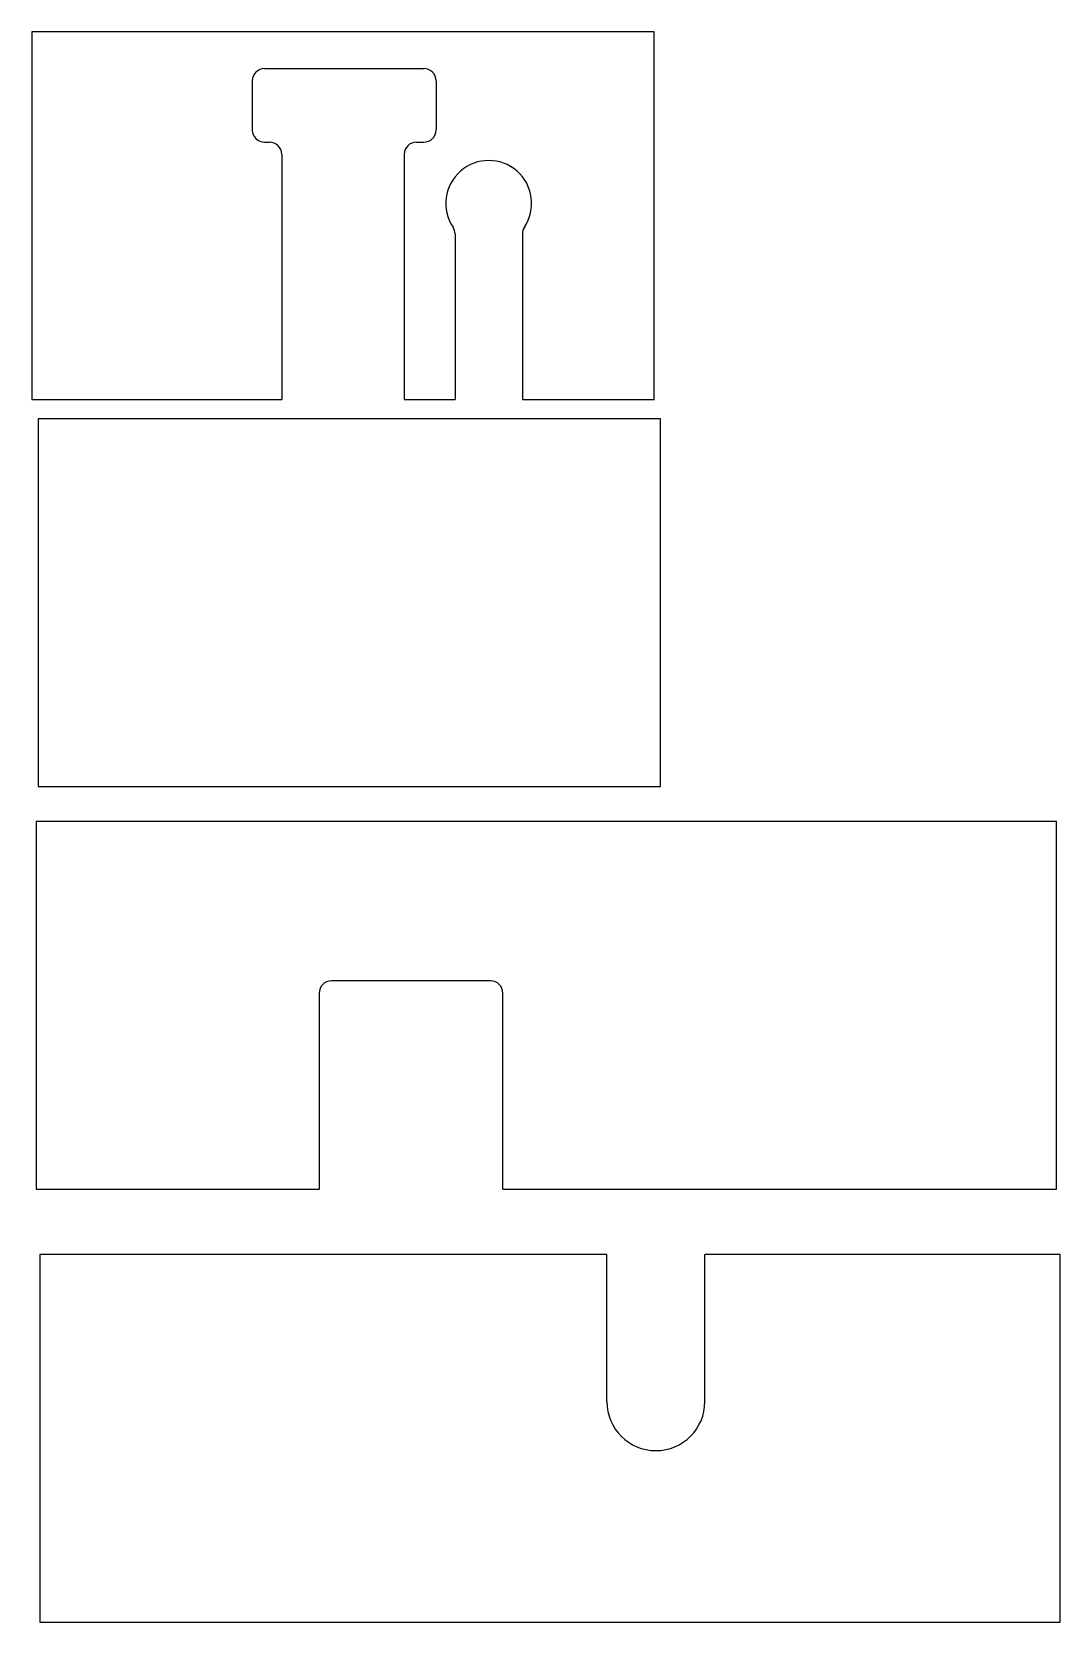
# Model space of a CAD drawing. Header units: millimetres. Extents: x 0 to 97, y 0 to 287.
# Drawn here: x 13.1 to 97, y 156.9 to 286.7 of the extents above; entities outside this region: 2.
import ezdxf

# ---------------------------------------------------------------- set-up
doc = ezdxf.new("R2010")
doc.units = ezdxf.units.MM
doc.styles.add('SLDTEXTSTYLE0', font='TXT', dxfattribs={"width": 0.7})

msp = doc.modelspace()

# ---------------------------------------------------------------- linework, layer by layer
at = {"color": 7, "linetype": 'Continuous', "lineweight": 25}
for p, q in [((13.09, 286.69), (13.09, 256.69)), ((63.89, 286.69), (13.09, 286.69)), ((63.89, 256.69), (63.89, 286.69)), ((32.09, 283.69), (45.09, 283.69)), ((31.09, 282.69), (31.09, 278.69)), ((46.09, 282.69), (46.09, 278.69)), ((32.09, 277.69), (32.49, 277.69)), ((33.49, 276.69), (33.49, 256.69)), ((43.49, 276.69), (43.49, 256.69)), ((44.49, 277.69), (45.09, 277.69)), ((47.64, 270.2), (47.64, 256.69)), ((53.14, 270.2), (53.14, 256.69)), ((13.09, 256.69), (33.49, 256.69)), ((43.49, 256.69), (47.64, 256.69)), ((53.14, 256.69), (63.89, 256.69)), ((13.61, 255.12), (13.61, 225.12)), ((64.41, 255.12), (13.61, 255.12)), ((64.41, 225.12), (64.41, 255.12)), ((13.61, 225.12), (64.41, 225.12)), ((13.44, 222.25), (13.44, 192.25)), ((96.72, 222.25), (13.44, 222.25)), ((96.72, 192.25), (96.72, 222.25)), ((50.54, 209.25), (37.54, 209.25)), ((36.54, 208.25), (36.54, 192.25)), ((51.54, 192.25), (51.54, 208.25)), ((13.44, 192.25), (36.54, 192.25)), ((51.54, 192.25), (96.72, 192.25)), ((13.75, 186.92), (13.75, 156.92)), ((60.03, 186.92), (13.75, 186.92)), ((60.03, 174.92), (60.03, 186.92)), ((68.03, 174.92), (68.03, 186.92)), ((97.03, 186.92), (68.03, 186.92)), ((97.03, 156.92), (97.03, 186.92)), ((13.75, 156.92), (97.03, 156.92))]:
    msp.add_line(p, q, dxfattribs=at)
for centre, radius, start, end in [((32.09, 282.69), 1, 90, 180), ((45.09, 282.69), 1, 0, 90), ((32.09, 278.69), 1, 180, 270), ((45.09, 278.69), 1, 270, 0), ((32.49, 276.69), 1, 0, 90), ((44.49, 276.69), 1, 90, 180), ((50.39, 272.69), 3.5, 326.4427, 213.5573), ((46.64, 270.2), 1, 0, 33.5573), ((54.14, 270.2), 1, 146.4427, 180), ((37.54, 208.25), 1, 90, 180), ((50.54, 208.25), 1, 0, 90), ((64.03, 174.92), 4, 180, 0)]:
    msp.add_arc(centre, radius, start, end, dxfattribs=at)

# ---------------------------------------------------------------- texts
at = {"color": 7, "linetype": 'Continuous', "char_height": 3.633, "attachment_point": 1, "style": 'SLDTEXTSTYLE0'}
for s, insert in [('SOLIDWORKS Educational Product.', (0, 10.13)), ('For Instructional Use Only.', (0, 4.68))]:
    msp.add_mtext(s, dxfattribs=dict(at, insert=insert))

doc.saveas('drawing.dxf')
